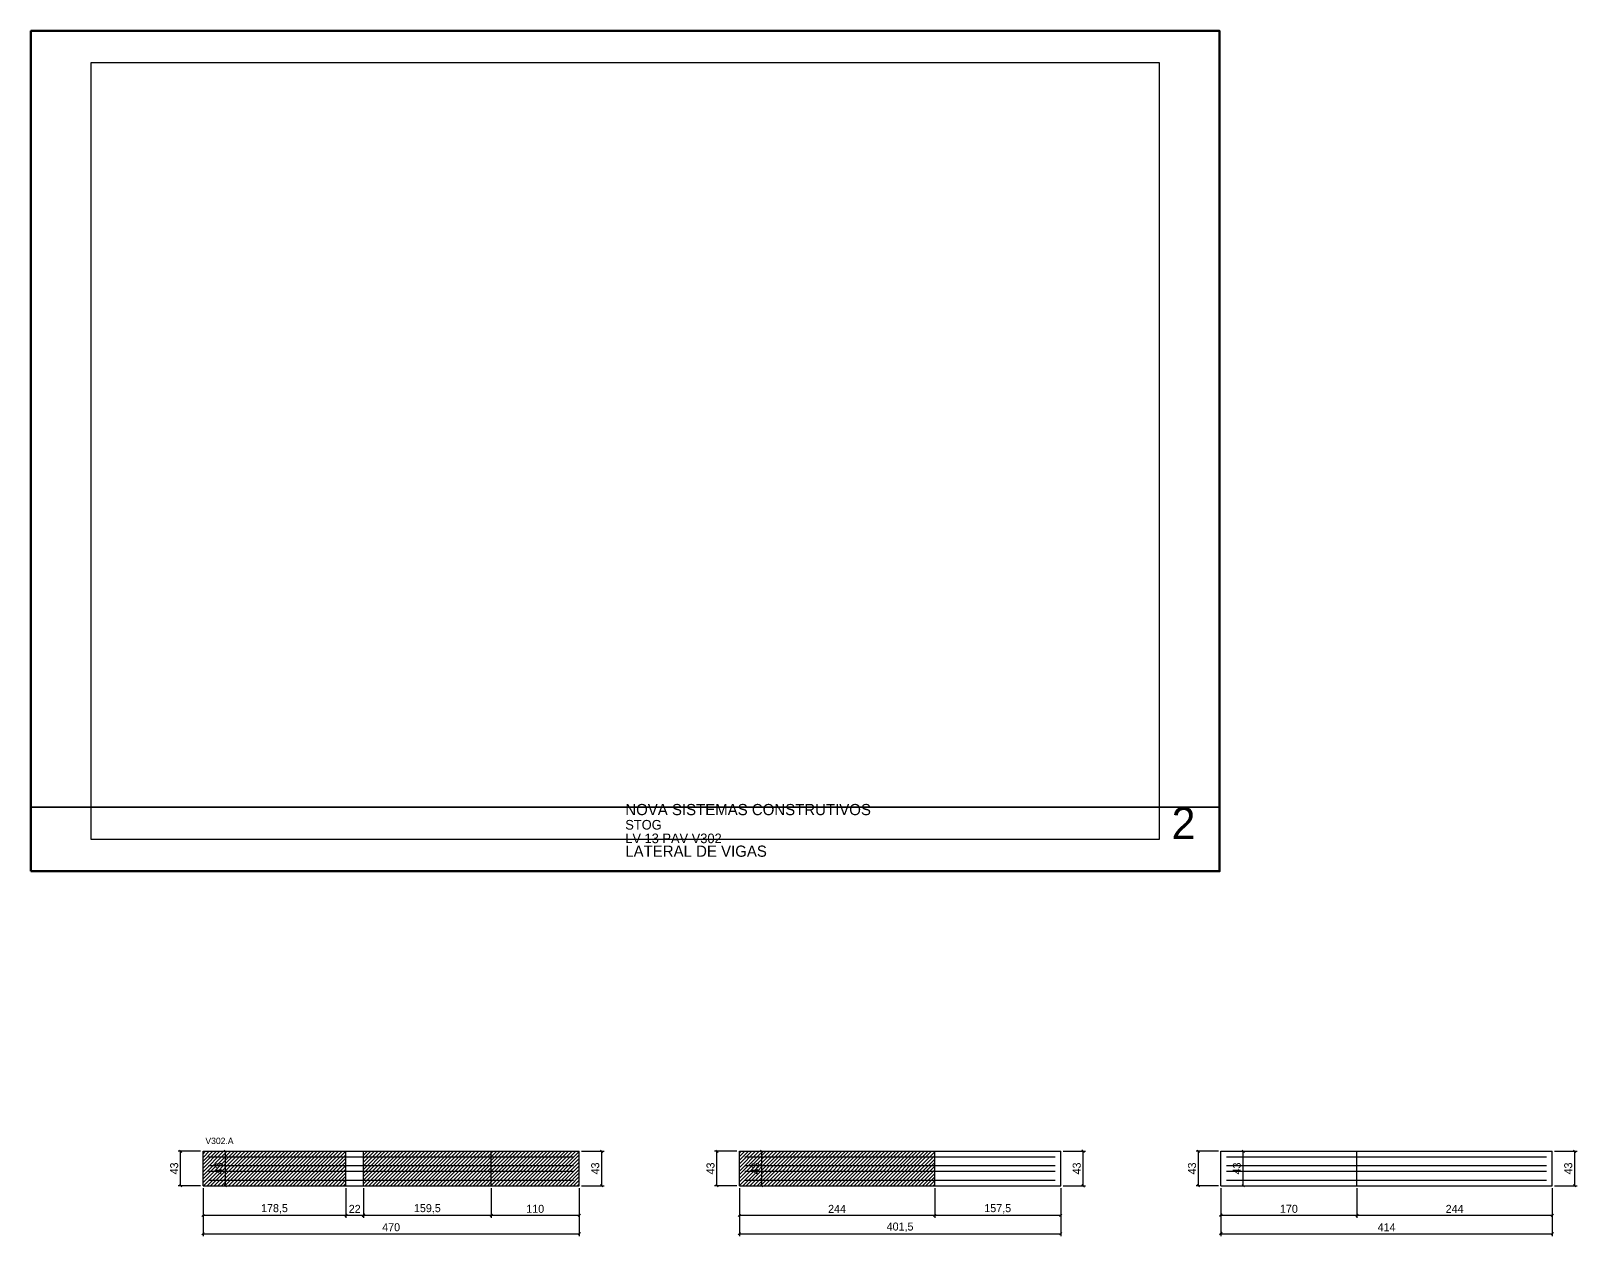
# Model space of a CAD drawing. Extents: x -9000 to 10970, y -257 to 1250.
# Drawn here: x 1585 to 3516, y -256 to 1250 of the extents above; entities that cross this region are included whole.
import ezdxf

# ---------------------------------------------------------------- set-up
doc = ezdxf.new("R2010")
doc.units = 0
for name, color, linetype in [('CARIMBO', 255, 'Continuous'), ('COTA', 241, 'Continuous'), ('Folhas', 255, 'Continuous'), ('NOMENCLATURA', 7, 'Continuous'), ('Painéis', 200, 'Continuous'), ('Reaproveitamento', 251, 'Continuous'), ('SARR_2.2x7', 40, 'Continuous')]:
    doc.layers.add(name, color=color, linetype=linetype)
doc.dimstyles.new('PAINEL', dxfattribs={"dimtxt": 10, "dimasz": 3, "dimexe": 3, "dimexo": 3, "dimgap": 3, "dimtad": 1, "dimblk": 'OBLIQUE', "dimblk1": 'OBLIQUE', "dimcen": 2.5, "dimclrd": 4, "dimclre": 4, "dimclrt": 240, "dimazin": 3, "dimtfac": 1, "dimtmove": 0, "dimatfit": 3})

# ---------------------------------------------------------------- blocks, each defined once
blk = doc.blocks.new('_OBLIQUE')
at = {"color": 0, "linetype": 'BYBLOCK'}
blk.add_line((-0.5, -0.5), (0.5, 0.5), dxfattribs=at)

msp = doc.modelspace()

# ---------------------------------------------------------------- hatches: boundary and pattern name
at = {"layer": 'Reaproveitamento'}
h = msp.add_hatch(dxfattribs=at)
h.set_pattern_fill('ANSI31')
h.paths.add_polyline_path([(1800, -192.7), (1978.5, -192.7), (1978.5, -150), (1800, -150)])
h = msp.add_hatch(dxfattribs=at)
h.set_pattern_fill('ANSI31')
h.paths.add_polyline_path([(2000.5, -192.7), (2160, -192.7), (2160, -150), (2000.5, -150)])
h = msp.add_hatch(dxfattribs=at)
h.set_pattern_fill('ANSI31')
h.paths.add_polyline_path([(2160, -192.7), (2270, -192.7), (2270, -150), (2160, -150)])
h = msp.add_hatch(dxfattribs=at)
h.set_pattern_fill('ANSI31')
h.paths.add_polyline_path([(2470, -193), (2714, -193), (2714, -150), (2470, -150)])

# ---------------------------------------------------------------- linework, layer by layer
at = {"layer": 'CARIMBO', "lineweight": 35}
msp.add_line((1585, 280), (3070, 280), dxfattribs=at)
at = {"layer": 'Folhas', "lineweight": 50}
msp.add_lwpolyline([(1585, 200), (3070, 200), (3070, 1250), (1585, 1250)], close=True, dxfattribs=at)
at = {"layer": 'Folhas', "lineweight": 25}
msp.add_lwpolyline([(1660, 240), (2995, 240), (2995, 1210), (1660, 1210)], close=True, dxfattribs=at)
at = {"layer": 'Painéis'}
for p, q in [((1800, -150), (1978.5, -150)), ((1800, -193), (1800, -150)), ((1978.5, -193), (1978.5, -150)), ((1978.5, -193), (1978.5, -150)), ((1978.5, -150), (2000.5, -150)), ((1978.5, -193), (1978.5, -150)), ((2000.5, -193), (2000.5, -150)), ((2000.5, -193), (2000.5, -150)), ((2000.5, -150), (2160, -150)), ((2000.5, -193), (2000.5, -150)), ((2160, -193), (2160, -150)), ((2160, -193), (2160, -150)), ((2160, -150), (2270, -150)), ((2160, -193), (2160, -150)), ((2270, -193), (2270, -150)), ((2470, -150), (2714, -150)), ((2470, -193), (2470, -150)), ((2714, -193), (2714, -150)), ((2714, -193), (2714, -150)), ((2714, -150), (2871.5, -150)), ((2714, -193), (2714, -150)), ((2871.5, -193), (2871.5, -150)), ((3071.5, -150), (3241.5, -150)), ((3071.5, -193), (3071.5, -150)), ((3241.5, -193), (3241.5, -150)), ((3241.5, -193), (3241.5, -150)), ((3241.5, -150), (3485.5, -150)), ((3241.5, -193), (3241.5, -150)), ((3485.5, -193), (3485.5, -150)), ((1800, -193), (1978.5, -193)), ((1978.5, -193), (2000.5, -193)), ((2000.5, -193), (2160, -193)), ((2160, -193), (2270, -193)), ((2470, -193), (2714, -193)), ((2714, -193), (2871.5, -193)), ((3071.5, -193), (3241.5, -193)), ((3241.5, -193), (3485.5, -193))]:
    msp.add_line(p, q, dxfattribs=at)
at = {"layer": 'SARR_2.2x7'}
for points in [[(1807, -157), (1978.5, -157)], [(1807, -157), (1978.5, -157)], [(1807, -168), (1978.5, -168)], [(1807, -168), (1978.5, -168)], [(1978.5, -157), (2000.5, -157)], [(1978.5, -157), (2000.5, -157)], [(1978.5, -168), (2000.5, -168)], [(1978.5, -168), (2000.5, -168)], [(2000.5, -157), (2160, -157)], [(2000.5, -157), (2160, -157)], [(2000.5, -168), (2160, -168)], [(2000.5, -168), (2160, -168)], [(2160, -157), (2263, -157)], [(2160, -157), (2263, -157)], [(2160, -168), (2263, -168)], [(2160, -168), (2263, -168)], [(2477, -157), (2714, -157)], [(2477, -157), (2714, -157)], [(2477, -168), (2714, -168)], [(2477, -168), (2714, -168)], [(2714, -157), (2864.5, -157)], [(2714, -157), (2864.5, -157)], [(2714, -168), (2864.5, -168)], [(2714, -168), (2864.5, -168)], [(3078.5, -157), (3241.5, -157)], [(3078.5, -157), (3241.5, -157)], [(3078.5, -168), (3241.5, -168)], [(3078.5, -168), (3241.5, -168)], [(3241.5, -157), (3478.5, -157)], [(3241.5, -157), (3478.5, -157)], [(3241.5, -168), (3478.5, -168)], [(3241.5, -168), (3478.5, -168)], [(1807, -175), (1978.5, -175)], [(1807, -175), (1978.5, -175)], [(1807, -186), (1978.5, -186)], [(1807, -186), (1978.5, -186)], [(1978.5, -175), (2000.5, -175)], [(1978.5, -175), (2000.5, -175)], [(1978.5, -186), (2000.5, -186)], [(1978.5, -186), (2000.5, -186)], [(2000.5, -175), (2160, -175)], [(2000.5, -175), (2160, -175)], [(2000.5, -186), (2160, -186)], [(2000.5, -186), (2160, -186)], [(2160, -175), (2263, -175)], [(2160, -175), (2263, -175)], [(2160, -186), (2263, -186)], [(2160, -186), (2263, -186)], [(2477, -175), (2714, -175)], [(2477, -175), (2714, -175)], [(2477, -186), (2714, -186)], [(2477, -186), (2714, -186)], [(2714, -175), (2864.5, -175)], [(2714, -175), (2864.5, -175)], [(2714, -186), (2864.5, -186)], [(2714, -186), (2864.5, -186)], [(3078.5, -175), (3241.5, -175)], [(3078.5, -175), (3241.5, -175)], [(3078.5, -186), (3241.5, -186)], [(3078.5, -186), (3241.5, -186)], [(3241.5, -175), (3478.5, -175)], [(3241.5, -175), (3478.5, -175)], [(3241.5, -186), (3478.5, -186)], [(3241.5, -186), (3478.5, -186)]]:
    msp.add_lwpolyline(points, dxfattribs=at)

# ---------------------------------------------------------------- texts
at = {"layer": 'CARIMBO'}
for s, height, p in [('NOVA SISTEMAS CONSTRUTIVOS', 14, (2327.5, 270)), ('2', 40, (3010, 240)), ('STOG', 12, (2327.5, 252)), ('LV 13 PAV V302', 12, (2327.5, 235)), ('LATERAL DE VIGAS', 14, (2327.5, 218))]:
    msp.add_text(s, height=height, dxfattribs=at).set_placement(p)
at = {"layer": 'NOMENCLATURA'}
msp.add_text('V302.A', height=8, dxfattribs=at).set_placement((1803, -141))

# ---------------------------------------------------------------- dimensions: what is measured, and where the dimension line sits
at = {"layer": 'COTA'}
for base, p1, p2 in [((1772, -193), (1800, -193), (1800, -150)), ((1828, -193), (1800, -193), (1800, -150)), ((2298, -193), (2270, -193), (2270, -150)), ((2298, -193), (2270, -193), (2270, -150)), ((2442, -193), (2470, -193), (2470, -150)), ((2498, -193), (2470, -193), (2470, -150)), ((2899.5, -193), (2871.5, -193), (2871.5, -150)), ((2899.5, -193), (2871.5, -193), (2871.5, -150)), ((3043.5, -193), (3071.5, -193), (3071.5, -150)), ((3099.5, -193), (3071.5, -193), (3071.5, -150)), ((3513.5, -193), (3485.5, -193), (3485.5, -150)), ((3513.5, -193), (3485.5, -193), (3485.5, -150))]:
    msp.add_linear_dim(base=base, p1=p1, p2=p2, angle=90, dimstyle='PAINEL', dxfattribs=at).render()
for base, p1, p2 in [((1800, -230), (1800, -193), (1978.5, -193)), ((1800, -253), (1800, -193), (2270, -193)), ((1978.5, -230), (1978.5, -193), (2000.5, -193)), ((2000.5, -230), (2000.5, -193), (2160, -193)), ((2160, -230), (2160, -193), (2270, -193)), ((2470, -230), (2470, -193), (2714, -193)), ((2470, -253), (2470, -193), (2871.5, -193)), ((2714, -230), (2714, -193), (2871.5, -193)), ((3071.5, -230), (3071.5, -193), (3241.5, -193)), ((3071.5, -253), (3071.5, -193), (3485.5, -193)), ((3241.5, -230), (3241.5, -193), (3485.5, -193))]:
    msp.add_linear_dim(base=base, p1=p1, p2=p2, dimstyle='PAINEL', dxfattribs=at).render()

doc.saveas('drawing.dxf')
